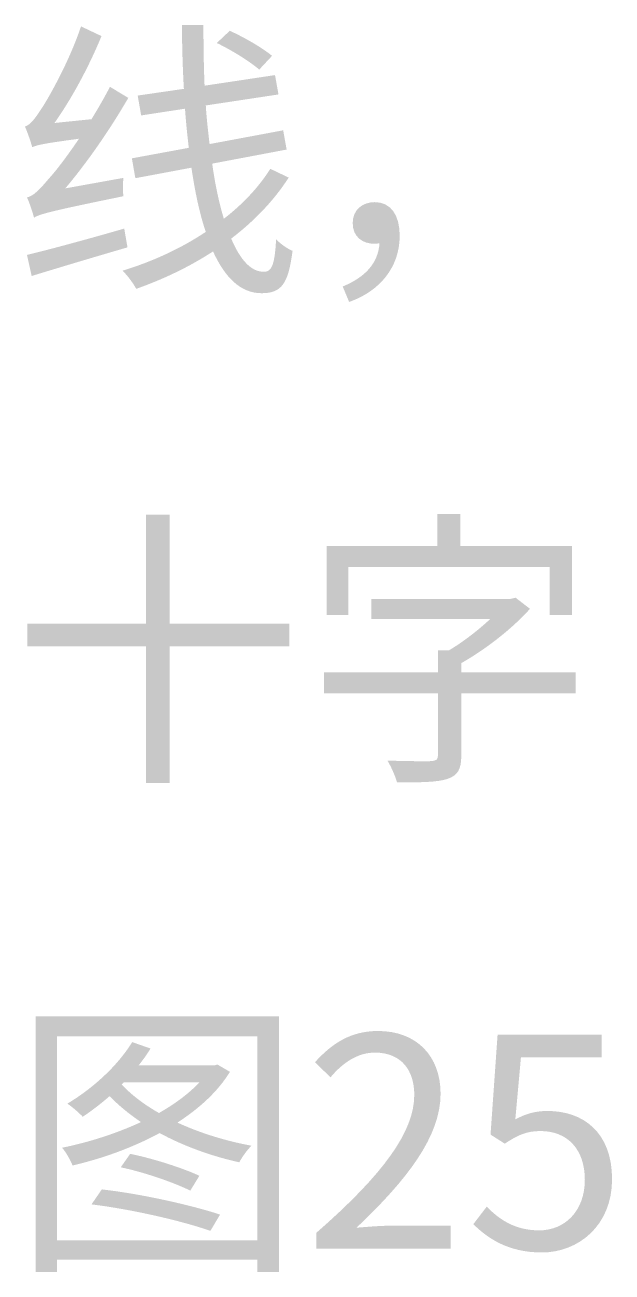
# Model space of a CAD drawing. Header units: millimetres. Extents: x -4600 to 229000, y -4300 to 19460.
# Drawn here: x 180219 to 180795, y 12972 to 14196 of the extents above; entities that cross this region are included whole.
import ezdxf

# ---------------------------------------------------------------- set-up
doc = ezdxf.new("R2010")
doc.units = ezdxf.units.MM
doc.header["$LTSCALE"] = 100
doc.layers.add('R2-LEGEND', color=7, linetype='Continuous', lineweight=18)

# ---------------------------------------------------------------- blocks, each defined once
blk = doc.blocks.new('A05_SHEET')
at = {"layer": 'R2-LEGEND'}
h = blk.add_hatch(color=256, dxfattribs=at)
edge = h.paths.add_edge_path()
edge.add_spline(control_points=[(20226.1, 14076.2), (20230.1, 14078.2), (20237, 14079.9), (20271.9, 14084.5)], knot_values=[0, 0, 0, 0, 1, 1, 1, 1], degree=3, periodic=0)
edge.add_spline(control_points=[(20271.9, 14084.5), (20259.3, 14065.9), (20248.1, 14051.5), (20242.7, 14045.8)], knot_values=[0, 0, 0, 0, 1, 1, 1, 1], degree=3, periodic=0)
edge.add_spline(control_points=[(20242.7, 14045.8), (20233.8, 14035.2), (20227.2, 14028.1), (20220.9, 14026.9)], knot_values=[0, 0, 0, 0, 1, 1, 1, 1], degree=3, periodic=0)
edge.add_spline(control_points=[(20220.9, 14026.9), (20223.5, 14021.5), (20226.7, 14011.4), (20227.8, 14007.1)], knot_values=[0, 0, 0, 0, 1, 1, 1, 1], degree=3, periodic=0)
edge.add_spline(control_points=[(20227.8, 14007.1), (20233.8, 14010.6), (20243.6, 14013.4), (20315.5, 14028.1)], knot_values=[0, 0, 0, 0, 1, 1, 1, 1], degree=3, periodic=0)
edge.add_spline(control_points=[(20315.5, 14028.1), (20314.9, 14032.4), (20314.9, 14040.4), (20315.5, 14046.1)], knot_values=[0, 0, 0, 0, 1, 1, 1, 1], degree=3, periodic=0)
edge.add_line((20315.5, 14046.1), (20258.5, 14035.8))
edge.add_spline(control_points=[(20258.5, 14035.8), (20280.2, 14061.6), (20302, 14093.1), (20320.3, 14124.6)], knot_values=[0, 0, 0, 0, 1, 1, 1, 1], degree=3, periodic=0)
edge.add_line((20320.3, 14124.6), (20302.3, 14135.5))
edge.add_spline(control_points=[(20302.3, 14135.5), (20296.8, 14124.9), (20290.5, 14114), (20284.2, 14103.7)], knot_values=[0, 0, 0, 0, 1, 1, 1, 1], degree=3, periodic=0)
edge.add_line((20284.2, 14103.7), (20247.9, 14100))
edge.add_spline(control_points=[(20247.9, 14100), (20265, 14124.3), (20281.7, 14155.3), (20294, 14185.3)], knot_values=[0, 0, 0, 0, 1, 1, 1, 1], degree=3, periodic=0)
edge.add_line((20294, 14185.3), (20273.9, 14194.8))
edge.add_spline(control_points=[(20273.9, 14194.8), (20262.5, 14160.4), (20241.6, 14123.7), (20235.3, 14114.3), (20228.9, 14104.5), (20224.1, 14098), (20218.9, 14096.5)], knot_values=[0, 0, 0, 0, 1, 1, 1, 2, 2, 2, 2], degree=3, periodic=0)
edge.add_spline(control_points=[(20218.9, 14096.5), (20221.5, 14090.8), (20224.9, 14080.5), (20226.1, 14076.2)], knot_values=[0, 0, 0, 0, 1, 1, 1, 1], degree=3, periodic=0)
h = blk.add_hatch(color=256, dxfattribs=at)
edge = h.paths.add_edge_path()
edge.add_spline(control_points=[(20459.6, 14055), (20448.1, 14036.9), (20432.6, 14020.3), (20414, 14006)], knot_values=[0, 0, 0, 0, 1, 1, 1, 1], degree=3, periodic=0)
edge.add_spline(control_points=[(20414, 14006), (20409.4, 14021.2), (20405.4, 14039.5), (20402.6, 14060.1)], knot_values=[0, 0, 0, 0, 1, 1, 1, 1], degree=3, periodic=0)
edge.add_line((20402.6, 14060.1), (20475.6, 14073.9))
edge.add_line((20475.6, 14073.9), (20472.2, 14092.8))
edge.add_line((20472.2, 14092.8), (20400, 14079.3))
edge.add_spline(control_points=[(20400, 14079.3), (20398.6, 14091.4), (20397.1, 14104), (20396.3, 14117.2)], knot_values=[0, 0, 0, 0, 1, 1, 1, 1], degree=3, periodic=0)
edge.add_line((20396.3, 14117.2), (20467.6, 14128))
edge.add_line((20467.6, 14128), (20464.2, 14147))
edge.add_line((20464.2, 14147), (20395.1, 14136.6))
edge.add_spline(control_points=[(20395.1, 14136.6), (20394.3, 14155.8), (20394, 14175.6), (20394, 14196.2)], knot_values=[0, 0, 0, 0, 1, 1, 1, 1], degree=3, periodic=0)
edge.add_line((20394, 14196.2), (20372.8, 14196.2))
edge.add_spline(control_points=[(20372.8, 14196.2), (20373.1, 14174.7), (20373.6, 14153.8), (20374.8, 14133.5)], knot_values=[0, 0, 0, 0, 1, 1, 1, 1], degree=3, periodic=0)
edge.add_line((20374.8, 14133.5), (20329.5, 14126.9))
edge.add_line((20329.5, 14126.9), (20332.9, 14107.4))
edge.add_line((20332.9, 14107.4), (20375.9, 14114))
edge.add_spline(control_points=[(20375.9, 14114), (20376.8, 14100.8), (20378.2, 14087.9), (20379.6, 14075.6)], knot_values=[0, 0, 0, 0, 1, 1, 1, 1], degree=3, periodic=0)
edge.add_line((20379.6, 14075.6), (20323.8, 14065.3))
edge.add_line((20323.8, 14065.3), (20327.2, 14045.8))
edge.add_line((20327.2, 14045.8), (20382.2, 14056.1))
edge.add_spline(control_points=[(20382.2, 14056.1), (20385.7, 14032.4), (20390.2, 14010.9), (20396.3, 13993.1)], knot_values=[0, 0, 0, 0, 1, 1, 1, 1], degree=3, periodic=0)
edge.add_spline(control_points=[(20396.3, 13993.1), (20371.9, 13976.8), (20343.8, 13963.9), (20314.6, 13955)], knot_values=[0, 0, 0, 0, 1, 1, 1, 1], degree=3, periodic=0)
edge.add_spline(control_points=[(20314.6, 13955), (20319.8, 13950.1), (20325.2, 13942.4), (20328.1, 13937.2)], knot_values=[0, 0, 0, 0, 1, 1, 1, 1], degree=3, periodic=0)
edge.add_spline(control_points=[(20328.1, 13937.2), (20355, 13946.7), (20380.5, 13959), (20403.4, 13973.9)], knot_values=[0, 0, 0, 0, 1, 1, 1, 1], degree=3, periodic=0)
edge.add_spline(control_points=[(20403.4, 13973.9), (20415.2, 13948.1), (20430.6, 13932.9), (20451, 13932.9), (20470.8, 13932.9), (20477.3, 13942.4), (20481.4, 13974.5)], knot_values=[0, 0, 0, 0, 1, 1, 1, 2, 2, 2, 2], degree=3, periodic=0)
edge.add_spline(control_points=[(20481.4, 13974.5), (20476.5, 13976.5), (20469.6, 13981.1), (20465.3, 13985.9)], knot_values=[0, 0, 0, 0, 1, 1, 1, 1], degree=3, periodic=0)
edge.add_spline(control_points=[(20465.3, 13985.9), (20463.9, 13960.4), (20461, 13953.9), (20453.3, 13953.9), (20440.7, 13953.9), (20430.1, 13965.6), (20421.2, 13986.5)], knot_values=[0, 0, 0, 0, 1, 1, 1, 2, 2, 2, 2], degree=3, periodic=0)
edge.add_spline(control_points=[(20421.2, 13986.5), (20443.8, 14003.7), (20463.3, 14024), (20477.6, 14046.4)], knot_values=[0, 0, 0, 0, 1, 1, 1, 1], degree=3, periodic=0)
edge.add_line((20477.6, 14046.4), (20459.6, 14055))
edge = h.paths.add_edge_path(flags=0)
edge.add_spline(control_points=[(20407.1, 14178.5), (20421.5, 14171.6), (20439.5, 14160.4), (20448.7, 14152.4)], knot_values=[0, 0, 0, 0, 1, 1, 1, 1], degree=3, periodic=0)
edge.add_line((20448.7, 14152.4), (20461.3, 14165.9))
edge.add_spline(control_points=[(20461.3, 14165.9), (20452.1, 14173.6), (20433.8, 14184.2), (20419.8, 14190.5)], knot_values=[0, 0, 0, 0, 1, 1, 1, 1], degree=3, periodic=0)
edge.add_line((20419.8, 14190.5), (20407.1, 14178.5))
h = blk.add_hatch(color=256, dxfattribs=at)
edge = h.paths.add_edge_path()
edge.add_spline(control_points=[(20536.9, 13924.3), (20567, 13934.9), (20586.5, 13958.4), (20586.5, 13989.4), (20586.5, 14009.4), (20577.9, 14022.3), (20562.1, 14022.3), (20550.4, 14022.3), (20540.4, 14015.2), (20540.4, 14001.7), (20540.4, 13988.2), (20550.1, 13981.4), (20561.9, 13981.4)], knot_values=[0, 0, 0, 0, 1, 1, 1, 2, 2, 2, 3, 3, 3, 4, 4, 4, 4], degree=3, periodic=0)
edge.add_line((20561.9, 13981.4), (20566.7, 13981.9))
edge.add_spline(control_points=[(20566.7, 13981.9), (20565.3, 13962.2), (20552.7, 13948.7), (20530.6, 13939.5)], knot_values=[0, 0, 0, 0, 1, 1, 1, 1], degree=3, periodic=0)
edge.add_line((20530.6, 13939.5), (20536.9, 13924.3))
h = blk.add_hatch(color=256, dxfattribs=at)
edge = h.paths.add_edge_path()
edge.add_line((20220.9, 13970.5), (20225.5, 13949.8))
edge.add_spline(control_points=[(20225.5, 13949.8), (20251.9, 13957.9), (20286.2, 13968.2), (20319.5, 13977.9)], knot_values=[0, 0, 0, 0, 1, 1, 1, 1], degree=3, periodic=0)
edge.add_line((20319.5, 13977.9), (20316.3, 13996.3))
edge.add_spline(control_points=[(20316.3, 13996.3), (20281.1, 13986.2), (20244.7, 13976.2), (20220.9, 13970.5)], knot_values=[0, 0, 0, 0, 1, 1, 1, 1], degree=3, periodic=0)
for points in [[(20337.5, 13715.4), (20337.5, 13608.5), (20221.2, 13608.5), (20221.2, 13586.4), (20337.5, 13586.4), (20337.5, 13452.1), (20360.7, 13452.1), (20360.7, 13586.4), (20478.2, 13586.4), (20478.2, 13608.5), (20360.7, 13608.5), (20360.7, 13715.4), (20337.5, 13715.4)], [(20514.9, 13684.7), (20514.9, 13617.1), (20536.1, 13617.1), (20536.1, 13664.1), (20733.5, 13664.1), (20733.5, 13617.1), (20755.5, 13617.1), (20755.5, 13684.7), (20646.1, 13684.7), (20646.1, 13716.2), (20623.5, 13716.2), (20623.5, 13684.7), (20514.9, 13684.7)]]:
    blk.add_hatch(color=256, dxfattribs=at).paths.add_polyline_path(points)
h = blk.add_hatch(color=256, dxfattribs=at)
edge = h.paths.add_edge_path()
edge.add_line((20624, 13582.4), (20624, 13560.9))
edge.add_line((20624, 13560.9), (20512.3, 13560.9))
edge.add_line((20512.3, 13560.9), (20512.3, 13540.3))
edge.add_line((20512.3, 13540.3), (20624, 13540.3))
edge.add_line((20624, 13540.3), (20624, 13479.3))
edge.add_spline(control_points=[(20624, 13479.3), (20624, 13475.3), (20622.6, 13473.9), (20617.4, 13473.6), (20612.3, 13473.3), (20593.7, 13473.6), (20574.5, 13474.1)], knot_values=[0, 0, 0, 0, 1, 1, 1, 2, 2, 2, 2], degree=3, periodic=0)
edge.add_spline(control_points=[(20574.5, 13474.1), (20578.2, 13468.1), (20582.2, 13458.7), (20583.9, 13452.7)], knot_values=[0, 0, 0, 0, 1, 1, 1, 1], degree=3, periodic=0)
edge.add_spline(control_points=[(20583.9, 13452.7), (20608, 13452.7), (20623.2, 13452.9), (20633.2, 13456.1)], knot_values=[0, 0, 0, 0, 1, 1, 1, 1], degree=3, periodic=0)
edge.add_spline(control_points=[(20633.2, 13456.1), (20643.5, 13459.5), (20646.9, 13465.8), (20646.9, 13478.7)], knot_values=[0, 0, 0, 0, 1, 1, 1, 1], degree=3, periodic=0)
edge.add_line((20646.9, 13478.7), (20646.9, 13540.3))
edge.add_line((20646.9, 13540.3), (20759, 13540.3))
edge.add_line((20759, 13540.3), (20759, 13560.9))
edge.add_line((20759, 13560.9), (20646.9, 13560.9))
edge.add_line((20646.9, 13560.9), (20646.9, 13569.8))
edge.add_spline(control_points=[(20646.9, 13569.8), (20671.3, 13583.6), (20697.1, 13603.9), (20714.3, 13623.1)], knot_values=[0, 0, 0, 0, 1, 1, 1, 1], degree=3, periodic=0)
edge.add_line((20714.3, 13623.1), (20700.2, 13634))
edge.add_line((20700.2, 13634), (20695.4, 13632.9))
edge.add_line((20695.4, 13632.9), (20558.7, 13632.9))
edge.add_line((20558.7, 13632.9), (20558.7, 13613.1))
edge.add_line((20558.7, 13613.1), (20675.3, 13613.1))
edge.add_spline(control_points=[(20675.3, 13613.1), (20663.6, 13602.2), (20648.9, 13590.7), (20634.9, 13582.4)], knot_values=[0, 0, 0, 0, 1, 1, 1, 1], degree=3, periodic=0)
edge.add_line((20634.9, 13582.4), (20624, 13582.4))
h = blk.add_hatch(color=256, dxfattribs=at)
h.paths.add_polyline_path([(20229.5, 13223), (20229.5, 12972.1), (20250.2, 12972.1), (20250.2, 12984.1), (20446.7, 12984.1), (20446.7, 12972.1), (20468.2, 12972.1), (20468.2, 13223), (20229.5, 13223)])
h.paths.add_polyline_path([(20250.2, 13003.3), (20250.2, 13203.6), (20446.7, 13203.6), (20446.7, 13003.3), (20250.2, 13003.3)], flags=0)
edge = h.paths.add_edge_path(flags=0)
edge.add_spline(control_points=[(20324.1, 13197.8), (20309.7, 13174.3), (20285.1, 13152), (20260.5, 13137.4)], knot_values=[0, 0, 0, 0, 1, 1, 1, 1], degree=3, periodic=0)
edge.add_spline(control_points=[(20260.5, 13137.4), (20265, 13134.5), (20272.5, 13127.9), (20275.6, 13124.5)], knot_values=[0, 0, 0, 0, 1, 1, 1, 1], degree=3, periodic=0)
edge.add_spline(control_points=[(20275.6, 13124.5), (20284.2, 13130.2), (20293.1, 13137.1), (20302, 13144.8)], knot_values=[0, 0, 0, 0, 1, 1, 1, 1], degree=3, periodic=0)
edge.add_spline(control_points=[(20302, 13144.8), (20310.6, 13135.7), (20321.2, 13127.1), (20332.7, 13119.3)], knot_values=[0, 0, 0, 0, 1, 1, 1, 1], degree=3, periodic=0)
edge.add_spline(control_points=[(20332.7, 13119.3), (20308.3, 13107.9), (20280.8, 13099.3), (20255.3, 13094.1)], knot_values=[0, 0, 0, 0, 1, 1, 1, 1], degree=3, periodic=0)
edge.add_spline(control_points=[(20255.3, 13094.1), (20259, 13090.1), (20263.6, 13081.8), (20265.6, 13076.7)], knot_values=[0, 0, 0, 0, 1, 1, 1, 1], degree=3, periodic=0)
edge.add_spline(control_points=[(20265.6, 13076.7), (20293.7, 13083.2), (20323.8, 13093.8), (20351, 13108.5)], knot_values=[0, 0, 0, 0, 1, 1, 1, 1], degree=3, periodic=0)
edge.add_spline(control_points=[(20351, 13108.5), (20374.8, 13095.6), (20402, 13085.8), (20429.2, 13079.8)], knot_values=[0, 0, 0, 0, 1, 1, 1, 1], degree=3, periodic=0)
edge.add_spline(control_points=[(20429.2, 13079.8), (20431.8, 13085), (20437.2, 13092.4), (20441.2, 13096.1)], knot_values=[0, 0, 0, 0, 1, 1, 1, 1], degree=3, periodic=0)
edge.add_spline(control_points=[(20441.2, 13096.1), (20416, 13100.7), (20390.8, 13108.5), (20368.5, 13118.8)], knot_values=[0, 0, 0, 0, 1, 1, 1, 1], degree=3, periodic=0)
edge.add_spline(control_points=[(20368.5, 13118.8), (20390, 13132.8), (20408, 13149.1), (20420, 13168.6)], knot_values=[0, 0, 0, 0, 1, 1, 1, 1], degree=3, periodic=0)
edge.add_line((20420, 13168.6), (20407.7, 13175.8))
edge.add_line((20407.7, 13175.8), (20404.6, 13174.9))
edge.add_line((20404.6, 13174.9), (20330.4, 13174.9))
edge.add_spline(control_points=[(20330.4, 13174.9), (20334.7, 13180.4), (20338.7, 13185.8), (20342.1, 13191.5)], knot_values=[0, 0, 0, 0, 1, 1, 1, 1], degree=3, periodic=0)
edge.add_line((20342.1, 13191.5), (20324.1, 13197.8))
edge = h.paths.add_edge_path(flags=0)
edge.add_line((20313.8, 13156.3), (20315.8, 13158.3))
edge.add_line((20315.8, 13158.3), (20390, 13158.3))
edge.add_spline(control_points=[(20390, 13158.3), (20379.6, 13147.1), (20365.9, 13137.1), (20350.4, 13128.2)], knot_values=[0, 0, 0, 0, 1, 1, 1, 1], degree=3, periodic=0)
edge.add_spline(control_points=[(20350.4, 13128.2), (20335.8, 13136.5), (20323.2, 13146), (20313.8, 13156.3)], knot_values=[0, 0, 0, 0, 1, 1, 1, 1], degree=3, periodic=0)
edge = h.paths.add_edge_path(flags=0)
edge.add_spline(control_points=[(20284.2, 13038.5), (20323.8, 13033.7), (20373.3, 13022.2), (20400.8, 13012.5)], knot_values=[0, 0, 0, 0, 1, 1, 1, 1], degree=3, periodic=0)
edge.add_line((20400.8, 13012.5), (20410.3, 13028.5))
edge.add_spline(control_points=[(20410.3, 13028.5), (20382.5, 13037.7), (20332.9, 13048.9), (20294.3, 13053.2)], knot_values=[0, 0, 0, 0, 1, 1, 1, 1], degree=3, periodic=0)
edge.add_line((20294.3, 13053.2), (20284.2, 13038.5))
edge = h.paths.add_edge_path(flags=0)
edge.add_spline(control_points=[(20312.9, 13074.9), (20335.8, 13070.1), (20365, 13060), (20381.1, 13052)], knot_values=[0, 0, 0, 0, 1, 1, 1, 1], degree=3, periodic=0)
edge.add_line((20381.1, 13052), (20390, 13066.6))
edge.add_spline(control_points=[(20390, 13066.6), (20373.9, 13074.1), (20345, 13083.5), (20322.1, 13088.1)], knot_values=[0, 0, 0, 0, 1, 1, 1, 1], degree=3, periodic=0)
edge.add_line((20322.1, 13088.1), (20312.9, 13074.9))
h = blk.add_hatch(color=256, dxfattribs=at)
edge = h.paths.add_edge_path()
edge.add_line((20504.6, 12995), (20636.6, 12995))
edge.add_line((20636.6, 12995), (20636.6, 13017.6))
edge.add_line((20636.6, 13017.6), (20578.5, 13017.6))
edge.add_spline(control_points=[(20578.5, 13017.6), (20567.9, 13017.6), (20555, 13016.5), (20544.1, 13015.6)], knot_values=[0, 0, 0, 0, 1, 1, 1, 1], degree=3, periodic=0)
edge.add_spline(control_points=[(20544.1, 13015.6), (20593.4, 13062.3), (20626.6, 13105), (20626.6, 13147.1), (20626.6, 13184.4), (20602.8, 13208.7), (20565.3, 13208.7), (20538.6, 13208.7), (20520.3, 13196.7), (20503.4, 13178.1)], knot_values=[0, 0, 0, 0, 1, 1, 1, 2, 2, 2, 3, 3, 3, 3], degree=3, periodic=0)
edge.add_line((20503.4, 13178.1), (20518.6, 13163.2))
edge.add_spline(control_points=[(20518.6, 13163.2), (20530.3, 13177.2), (20545, 13187.5), (20562.1, 13187.5), (20588.2, 13187.5), (20600.8, 13170), (20600.8, 13146), (20600.8, 13109.9), (20570.5, 13068.1), (20504.6, 13010.5)], knot_values=[0, 0, 0, 0, 1, 1, 1, 2, 2, 2, 3, 3, 3, 3], degree=3, periodic=0)
edge.add_line((20504.6, 13010.5), (20504.6, 12995))
h = blk.add_hatch(color=256, dxfattribs=at)
edge = h.paths.add_edge_path()
edge.add_spline(control_points=[(20726, 12991.3), (20761.3, 12991.3), (20794.8, 13017.3), (20794.8, 13063.2), (20794.8, 13109.6), (20766.1, 13130.2), (20731.5, 13130.2), (20718.9, 13130.2), (20709.4, 13127.1), (20699.9, 13121.9)], knot_values=[0, 0, 0, 0, 1, 1, 1, 2, 2, 2, 3, 3, 3, 3], degree=3, periodic=0)
edge.add_line((20699.9, 13121.9), (20705.4, 13182.7))
edge.add_line((20705.4, 13182.7), (20784.5, 13182.7))
edge.add_line((20784.5, 13182.7), (20784.5, 13205))
edge.add_line((20784.5, 13205), (20682.5, 13205))
edge.add_line((20682.5, 13205), (20675.6, 13107))
edge.add_line((20675.6, 13107), (20689.6, 13098.1))
edge.add_spline(control_points=[(20689.6, 13098.1), (20701.7, 13106.2), (20710.5, 13110.5), (20724.6, 13110.5), (20750.9, 13110.5), (20768.1, 13092.7), (20768.1, 13062.6), (20768.1, 13032), (20748.4, 13013), (20723.4, 13013), (20699.1, 13013), (20683.6, 13024.2), (20671.9, 13036.3)], knot_values=[0, 0, 0, 0, 1, 1, 1, 2, 2, 2, 3, 3, 3, 4, 4, 4, 4], degree=3, periodic=0)
edge.add_line((20671.9, 13036.3), (20658.7, 13019.1))
edge.add_spline(control_points=[(20658.7, 13019.1), (20673, 13005), (20693.1, 12991.3), (20726, 12991.3)], knot_values=[0, 0, 0, 0, 1, 1, 1, 1], degree=3, periodic=0)

msp = doc.modelspace()

# ---------------------------------------------------------------- block references
msp.add_blockref('A05_SHEET', (160000, 0))

doc.saveas('drawing.dxf')
